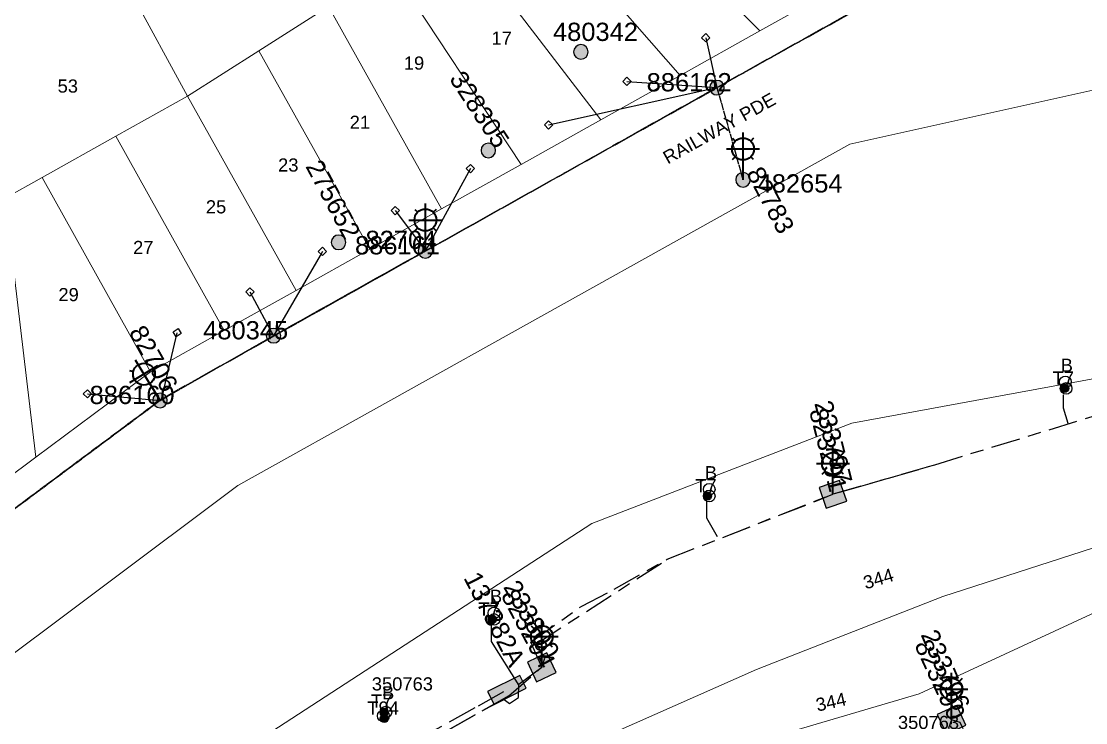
# Model space of a CAD drawing. Header units: metres. Extents: x 259786 to 261372, y 6264838 to 6265913.
# Drawn here: x 260471.9 to 260617.9, y 6265515.8 to 6265611.9 of the extents above; entities that cross this region are included whole.
import ezdxf
from ezdxf.enums import TextEntityAlignment as Align

# ---------------------------------------------------------------- set-up
doc = ezdxf.new("R2010")
doc.units = ezdxf.units.M
doc.linetypes.add('Cable Exist OH', pattern=[1, 1, 0])
doc.linetypes.add('Cable Exist UG', pattern=[8.2, 4, -1.2, 1.8, -1.2])
doc.layers.get('0').update_dxf_attribs({"color": 6})
doc.layers.add('Cadastre Land Parcels_SP_EXT', color=9, linetype='Continuous', lineweight=5)
doc.layers.add('Cadastre Roads_SP_EXT', color=9, linetype='Continuous', lineweight=5)
for name, color, linetype in [('Duct_SP_EXT', 7, 'Continuous'), ('Equip_SP_SL_EXT', 7, 'Continuous'), ('Mains_HV_EXT', 7, 'Continuous'), ('Mains_LV_EXT', 7, 'Continuous'), ('Mains_SL_EXT', 7, 'Continuous'), ('Services_SP_EXT', 7, 'Continuous'), ('SupportsOH_SP_TR_HV_LV_SL_EXT', 7, 'Continuous'), ('SupportsUG_SP_LV_EXT', 7, 'Continuous'), ('SupportsUG_SP_LV_SL_EXT', 7, 'Continuous'), ('Trench_SP_EXT', 7, 'Continuous')]:
    doc.layers.add(name, color=color, linetype=linetype)
doc.styles.add('COLUMN_LABEL', font='arial.ttf')
doc.styles.add('iecARIAL', font='arial.ttf', dxfattribs={"height": 2})
doc.styles.add('POLE_LABEL', font='arial.ttf')
doc.styles.get("Standard").update_dxf_attribs({"font": 'arial.ttf'})

# ---------------------------------------------------------------- blocks, each defined once
blk = doc.blocks.new('COLUMN_EXT')
blk.add_hatch(color=256).paths.add_polyline_path([(-1.49, 1.48), (-1.49, -1.49), (1.48, -1.49), (1.48, 1.48)])
blk.add_lwpolyline([(-1.49, -1.49), (1.48, -1.49), (1.48, 1.48), (-1.49, 1.48)], close=True)
for tag, height, style, flags, p in [('ASSET_NUM', 2.5, 'COLUMN_LABEL', 8, (2, 2)), ('STRUCTURE_PLANT_NUMBER', 0.2, 'POLE_LABEL', 9, (1.81, 0.03)), ('STREET_CODE', 0.2, 'COLUMN_LABEL', 9, (1.81, -0.2))]:
    blk.add_attdef(tag, text='', height=height, dxfattribs=dict(style=style, flags=flags)).set_placement(p, align=Align.MIDDLE_LEFT)
at = {"flags": 9}
for tag, p in [('COLUMN_TYPE', (1.81, -0.4)), ('OWNED_BY', (1.81, -0.6)), ('STATE', (1.81, -0.8)), ('USAGE', (1.81, -1)), ('LEGEND', (1.81, -1.2)), ('LOCATION', (1.81, -1.4)), ('STREETNAME', (1.81, -1.6)), ('SUBURB', (1.81, -1.8)), ('NOTES', (1.81, -2))]:
    blk.add_attdef(tag, text='', height=0.2, dxfattribs=at).set_placement(p, align=Align.MIDDLE_LEFT)
at = {"flags": 1}
blk.add_attdef('Z', (1.81, -2.35), '', height=0.2, dxfattribs=at)
blk = doc.blocks.new('PILLAR_EXT')
blk.add_hatch(color=256).paths.add_polyline_path([(-2.475, 0.99), (-2.475, -0.99), (2.475, -0.99), (2.475, 0.99)])
blk.add_lwpolyline([(-2.475, -0.99), (2.475, -0.99), (2.475, 0.99), (-2.475, 0.99)], close=True)
at = {"style": 'iecARIAL', "flags": 8}
blk.add_attdef('ASSET_NUM', (1.5, 3.5), '', height=2.5, dxfattribs=at)
for tag, p, flags in [('OWNED_BY', (0, -0.2), 9), ('STATE', (0, -0.4), 9), ('SUPPORT_TYPE', (0, -0.6), 9), ('USAGE', (0, -0.8), 9), ('LEGEND', (0, -1), 9), ('LOCATION', (0, -1.2), 9), ('NOTES', (0, -1.4), 9), ('PARENT', (0, -1.6), 9), ('STREETNAME', (0, -1.8), 9), ('SUBURB', (0, -2), 1)]:
    blk.add_attdef(tag, p, '', height=0.2, dxfattribs=dict(flags=flags))
blk = doc.blocks.new('DUCT_EXT')
blk.add_circle((0, 0.8), 0.8)
at = {"flags": 1}
blk.add_attdef('Z', (0, 0), '', height=0.2, dxfattribs=at)
at = {"flags": 9}
for tag, p in [('DUCT_CODE', (0, 0)), ('XSECT_TYPE', (0, -0.2)), ('STATE', (0, -0.6)), ('FB_REFERENCE', (0, -0.4)), ('NOTES', (0, -0.8))]:
    blk.add_attdef(tag, text='', height=0.2, dxfattribs=at).set_placement(p, align=Align.MIDDLE_LEFT)
blk = doc.blocks.new('SL_LANTERN_EXT')
at = {"lineweight": 40}
for p, q in [((0, 1.97), (0, 6.47)), ((-1.46, 5.68), (-1.06, 5.28)), ((1.46, 5.68), (1.06, 5.28)), ((-2.25, 4.22), (2.25, 4.22)), ((-1.46, 2.76), (-1.06, 3.16)), ((1.46, 2.76), (1.06, 3.16)), ((0, 0), (0, 2.72))]:
    blk.add_line(p, q, dxfattribs=at)
blk.add_circle((0, 4.22), 1.5, dxfattribs=at)
at = {"style": 'iecARIAL', "flags": 8}
blk.add_attdef('ASSET_NUM', (1.5, 1.5), '', height=2.5, dxfattribs=at)
for tag, p, height, flags in [('OPERATING_VOLTAGE', (0.98, -1.65), 0.2, 9), ('CONSTRUCTED_VOLTAGE', (0.98, -0.65), 0.2, 9), ('CONTROL_TYPE', (0.98, -0.85), 0.2, 9), ('LANTERN_PURPOSE', (0.98, -1.05), 0.2, 9), ('LANTERN_TYPE', (0.98, -1.25), 0.2, 9), ('NO_PHASES', (0.98, -1.45), 0.2, 9), ('LNUMBER', (2.18, -3.25), 2.5, 8), ('ORIENTATION', (0.98, -1.85), 0.2, 9), ('OWNED_BY', (0.98, -2.05), 0.2, 9), ('STATE', (0.98, -2.25), 0.2, 9), ('USAGE', (0.98, -2.45), 0.2, 9), ('CEXIST', (0.98, -2.65), 0.2, 9), ('CNEW', (0.98, -2.85), 0.2, 9), ('CNUMBER', (0.98, -3.05), 0.2, 9), ('CREMOVE', (0.98, -3.25), 0.2, 9), ('CREPLACE', (0.98, -3.45), 0.2, 9), ('LKINGHEIGHT', (0.98, -3.65), 0.2, 9), ('LBRACKET', (0.98, -3.85), 0.2, 9), ('LBRACKETVOCAB', (0.98, -4.05), 0.2, 9), ('LCATEGORY', (0.98, -4.25), 0.2, 9), ('LCHARGE1', (0.98, -4.45), 0.2, 9), ('LCHARGE1PERCENT', (0.98, -4.65), 0.2, 9), ('LCHARGE2', (0.98, -4.85), 0.2, 9), ('LCHARGE2PERCENT', (0.98, -5.05), 0.2, 9), ('LCHARGE3', (0.98, -5.25), 0.2, 9), ('LCHARGE3PERCENT', (0.98, -5.45), 0.2, 9), ('LEXIST', (0.98, -5.65), 0.2, 9), ('LLAMP', (0.98, -5.85), 0.2, 9), ('LLAMPVOCAB', (0.98, -6.05), 0.2, 9), ('LMAST', (0.98, -6.25), 0.2, 9), ('LMASTVOCAB', (0.98, -6.45), 0.2, 9), ('LNEW', (0.98, -6.65), 0.2, 9), ('LANTNUMBER', (0.98, -6.85), 0.2, 9), ('LOUTREACH', (0.98, -7.25), 0.2, 9), ('LOUTREACHVOCAB', (0.98, -7.45), 0.2, 9), ('LRATECODE', (0.98, -7.65), 0.2, 9), ('LREMOVE', (0.98, -7.85), 0.2, 9), ('LREPLACE', (0.98, -8.05), 0.2, 9), ('LTYPE', (0.98, -8.25), 0.2, 9), ('LTYPEVOCAB', (0.98, -8.45), 0.2, 9), ('LEGEND', (0.98, -8.65), 0.2, 9), ('LOCATION', (0.98, -8.85), 0.2, 9), ('STREETNAME', (0.98, -9.25), 0.2, 9), ('SUBURB', (0.98, -9.45), 0.2, 1), ('NOTES', (0.98, -9.05), 0.2, 9)]:
    blk.add_attdef(tag, p, '', height=height, dxfattribs=dict(flags=flags))
blk = doc.blocks.new('CCP_EXT')
at = {"flags": 9}
for tag, p in [('LEGEND', (0, -1.4)), ('STATE', (0, -1.8)), ('LIFE_SUPPORT', (0, -1.6)), ('NOTES', (0, -2))]:
    blk.add_attdef(tag, text='', height=0.2, dxfattribs=at).set_placement(p, align=Align.MIDDLE_LEFT)
blk.add_wipeout([(0, 0.57), (0.57, 0), (0, -0.57), (-0.57, 0)])
blk.add_lwpolyline([(-0.57, 0), (0, 0.57), (0.57, 0), (0, -0.57), (-0.57, 0)])
at = {"flags": 1}
blk.add_attdef('Z', (0, 0), '', height=0.2, dxfattribs=at)
at = {"flags": 9}
for tag, p in [('CCP_TYPE', (0, 0)), ('CONSTRUCTED_VOLTAGE', (0, -0.2)), ('OPERATING_VOLTAGE', (0, -0.6)), ('ORIENTATION', (0, -0.8)), ('OWNED_BY', (0, -1)), ('NO_PHASES', (0, -0.4)), ('USAGE', (0, -1.2))]:
    blk.add_attdef(tag, text='', height=0.2, dxfattribs=at).set_placement(p, align=Align.MIDDLE_LEFT)
blk = doc.blocks.new('POLE_EXT')
blk.add_hatch(color=256).paths.add_polyline_path([(-1, 0, 1), (1, 0, 1)])
blk.add_lwpolyline([(-1, 0, 1), (1, 0, 1)], format="xyb", close=True)
for tag, height, flags, p in [('pNumber', 2.5, 8, (-17.84, 2.07)), ('OWNED_BY', 0.2, 9, (1.35, -0.4)), ('SPECIAL_USE', 0.2, 9, (1.35, -0.8)), ('STATE', 0.2, 9, (1.35, -1)), ('cLV', 0.2, 9, (1.35, -1.4)), ('PARENT', 0.2, 9, (1.35, -0.6)), ('USAGE', 0.2, 9, (1.35, -1.2)), ('hDepth', 0.2, 9, (1.35, -1.6)), ('hDia', 0.2, 9, (1.35, -1.8)), ('cHV', 0.2, 9, (1.35, -2)), ('LBRACKET', 0.2, 9, (1.35, -2.2)), ('LExisting', 0.2, 9, (1.35, -2.4)), ('LANTNUMBER', 0.2, 9, (1.35, -2.6)), ('LOther', 0.2, 9, (1.35, -2.8)), ('LRemove', 0.2, 9, (1.35, -3)), ('cLinedev', 0.2, 9, (1.35, -3.4)), ('pExisting', 0.2, 9, (1.35, -3.8)), ('pFooting', 0.2, 9, (1.35, -4.4)), ('LEGEND', 0.2, 9, (1.35, -3.2)), ('LOCATION', 0.2, 9, (1.35, -3.6)), ('PFNUMBER', 0.2, 9, (1.35, -4)), ('NEWPFNUMBER', 0.2, 9, (1.35, -4.2)), ('pNew', 0.2, 9, (1.35, -4.6)), ('pRelocate', 0.2, 9, (1.35, -5)), ('pRemove', 0.2, 9, (1.35, -5.2)), ('pReplace', 0.2, 9, (1.35, -5.4)), ('pStay', 0.2, 9, (1.35, -5.6)), ('pType', 0.2, 9, (1.35, -5.8)), ('cspan', 0.2, 9, (1.35, -6)), ('STREETNAME', 0.2, 9, (1.35, -6.2)), ('SUBURB', 0.2, 9, (1.35, -6.4)), ('OPERATED_BY', 0.2, 9, (1.36, -7.01)), ('NOTES', 0.2, 9, (1.35, -6.6)), ('MAINTAINED_BY', 0.2, 9, (1.36, -6.81))]:
    blk.add_attdef(tag, text='', height=height, dxfattribs=dict(flags=flags)).set_placement(p, align=Align.MIDDLE_LEFT)
at = {"style": 'POLE_LABEL'}
for tag, height, flags, p in [('ASSET_NUM', 2.5, 8, (2, 2)), ('STRUCTURE_PLANT_NUMBER', 0.2, 9, (1.35, 0.03)), ('STREET_CODE', 0.2, 9, (1.35, -0.2))]:
    blk.add_attdef(tag, text='', height=height, dxfattribs=dict(at, flags=flags)).set_placement(p, align=Align.MIDDLE_LEFT)
at = {"flags": 1}
blk.add_attdef('Z', (1.35, -7.33), '', height=0.2, dxfattribs=at)
blk = doc.blocks.new('CABLE_LARGE_EXT')
h = blk.add_hatch(color=256)
edge = h.paths.add_edge_path()
edge.add_arc((0, 0.55), 0.55, 0, 360)
blk.add_circle((0, 0.55), 0.55)
at = {"flags": 1}
blk.add_attdef('Z', (0, 0), '', height=0.2, dxfattribs=at)
at = {"flags": 9}
for tag, p in [('COND_CODE', (0, 0)), ('STATE', (0, -0.4)), ('XSECT_SIZE', (0, -0.6)), ('FB_REFERENCE', (0, -0.2)), ('NOTES', (0, -0.8))]:
    blk.add_attdef(tag, text='', height=0.2, dxfattribs=at).set_placement(p, align=Align.MIDDLE_LEFT)

msp = doc.modelspace()

# ---------------------------------------------------------------- linework, layer by layer
at = {"layer": 'Cadastre Land Parcels_SP_EXT', "linetype": 'Continuous'}
for points in [[(260573.21, 6265610.57), (260588.93, 6265619.38), (260561.01, 6265652.72), (260545.66, 6265638.23), (260548.25, 6265635.64), (260573.21, 6265610.57)], [(260494.74, 6265601.63), (260504.53, 6265607.85), (260514.07, 6265613.91), (260515.23, 6265614.65), (260495.08, 6265640.29), (260479.26, 6265629.98), (260494.74, 6265601.63)], [(260562.3, 6265604.47), (260573.21, 6265610.57), (260548.25, 6265635.64), (260539.7, 6265630.21), (260562.3, 6265604.47)], [(260494.74, 6265601.63), (260479.26, 6265629.98), (260470.37, 6265624.18), (260464.69, 6265584.83), (260469.73, 6265587.64), (260474.78, 6265590.47), (260484.89, 6265596.13), (260494.74, 6265601.63)], [(260562.3, 6265604.47), (260539.7, 6265630.21), (260531.16, 6265624.78), (260551.39, 6265598.38), (260562.3, 6265604.47)], [(260551.39, 6265598.38), (260531.16, 6265624.78), (260522.61, 6265619.34), (260540.48, 6265592.28), (260551.39, 6265598.38)], [(260529.57, 6265586.18), (260540.48, 6265592.28), (260522.61, 6265619.34), (260515.23, 6265614.65), (260514.07, 6265613.91), (260529.57, 6265586.18)], [(260529.57, 6265586.18), (260514.07, 6265613.91), (260504.53, 6265607.85), (260519.72, 6265580.68), (260529.57, 6265586.18)], [(260519.72, 6265580.68), (260504.53, 6265607.85), (260494.74, 6265601.63), (260509.61, 6265575.02), (260519.72, 6265580.68)], [(260509.61, 6265575.02), (260494.74, 6265601.63), (260484.89, 6265596.13), (260499.77, 6265569.52), (260509.61, 6265575.02)], [(260499.77, 6265569.52), (260484.89, 6265596.13), (260474.78, 6265590.47), (260489.66, 6265563.87), (260499.77, 6265569.52)], [(260489.66, 6265563.87), (260474.78, 6265590.47), (260469.73, 6265587.64), (260473.94, 6265552.17), (260489.66, 6265563.87)], [(260473.94, 6265552.17), (260469.73, 6265587.64), (260464.69, 6265584.83), (260458.68, 6265543.49), (260460.69, 6265542.31), (260473.94, 6265552.17)], [(260595.06, 6265519.71), (260634.65, 6265538.03), (260666, 6265552.54), (260678.52, 6265557.49), (260691.65, 6265562.15), (260704.58, 6265565.21), (260717.91, 6265567.99), (260731.59, 6265570.18), (260732.04, 6265570.4), (260729.44, 6265570.25), (260705.49, 6265566.99), (260682.9, 6265560.64), (260661.43, 6265553.42), (260598.29, 6265533.08), (260572.77, 6265523.08), (260547.67, 6265511.98), (260523.09, 6265500.2), (260516.41, 6265496.57), (260595.06, 6265519.71)]]:
    msp.add_lwpolyline(points, close=True, dxfattribs=at)
for points in [[(260728.58, 6265625.76), (260666.01, 6265611.21), (260658.79, 6265611.3), (260585.55, 6265595.04), (260501.64, 6265548.29), (260464.56, 6265520.56), (260441.42, 6265503.27), (260388.53, 6265463.84), (260364.38, 6265445.83), (260354.77, 6265442.21), (260342.12, 6265438.34), (260329.23, 6265435.28), (260329.14, 6265435.26), (260202.62, 6265419.86), (259994.13, 6265394.46)], [(260078.49, 6265379.06), (260203.24, 6265397.05), (260208.67, 6265397.83), (260222.55, 6265399.84), (260237.85, 6265402.02), (260241.65, 6265402.54), (260280.56, 6265407.9), (260318.93, 6265413.22), (260333.24, 6265415.67), (260347.36, 6265419.03), (260361.23, 6265423.27), (260374.82, 6265428.39), (260388.05, 6265434.37), (260414.85, 6265447.36), (260485.32, 6265499.77), (260496.37, 6265486.65), (260516.41, 6265496.57), (260502.62, 6265512.21), (260550.16, 6265543.08), (260585.81, 6265556.8), (260632.08, 6265565.31)], [(260632.08, 6265565.31), (260585.81, 6265556.8), (260550.16, 6265543.08), (260502.62, 6265512.21), (260516.41, 6265496.57), (260523.09, 6265500.2), (260523.09, 6265500.2), (260547.67, 6265511.98), (260572.77, 6265523.08), (260598.29, 6265533.08), (260661.43, 6265553.42)]]:
    msp.add_lwpolyline(points, dxfattribs=at)
at = {"layer": 'Cadastre Roads_SP_EXT', "linetype": 'Continuous'}
msp.add_lwpolyline([(260669.3, 6265510.47), (260653.88, 6265522.74), (260634.65, 6265538.03), (260595.06, 6265519.71), (260516.41, 6265496.57), (260528.88, 6265482.88), (260539.44, 6265471.3), (260540.37, 6265471.75), (260541.32, 6265472.15), (260542.3, 6265472.48), (260548.7, 6265474.39), (260557.46, 6265477.02), (260567.4, 6265479.99), (260577.62, 6265483.04), (260587.55, 6265486.01), (260597.77, 6265489.07), (260607.7, 6265492.04), (260617.92, 6265495.1), (260638.07, 6265501.13), (260669.3, 6265510.47)], close=True, dxfattribs=at)
at = {"layer": 'Duct_SP_EXT'}
for points in [[(260614.82, 6265560.71), (260614.82, 6265558.9), (260615.42, 6265556.83)], [(260565.88, 6265546.03), (260565.88, 6265543.84), (260567.36, 6265541.27)], [(260536.36, 6265529.11), (260536.36, 6265526.92), (260540.14, 6265520.86)]]:
    msp.add_lwpolyline(points, dxfattribs=at)
at = {"layer": 'Mains_LV_EXT', "linetype": 'Cable Exist OH'}
msp.add_lwpolyline([(260567.33, 6265602.8), (260608.77, 6265625.96)], dxfattribs=at)
at = {"layer": 'Mains_LV_EXT', "linetype": 'Cable Exist UG'}
msp.add_lwpolyline([(260483.92, 6265490.46), (260488.12, 6265492.74), (260488.12, 6265492.74), (260509.12, 6265504), (260534.62, 6265518.09), (260538.53, 6265520.26)], dxfattribs=at)
at = {"layer": 'Mains_SL_EXT', "linetype": 'Cable Exist OH'}
for points in [[(260567.33, 6265602.8), (260608.77, 6265625.96), (260638.68, 6265627.93), (260672.79, 6265628.17)], [(260567.33, 6265602.8), (260570.9, 6265590.18)]]:
    msp.add_lwpolyline(points, dxfattribs=at)
at = {"layer": 'Mains_SL_EXT', "linetype": 'Cable Exist UG'}
for points in [[(260583.28, 6265547.12), (260584.8, 6265547.55), (260597.19, 6265551.12), (260640.67, 6265564.44)], [(260543.31, 6265523.37), (260543.71, 6265524.61), (260542.57, 6265526.58), (260560.5, 6265538.17), (260580.9, 6265546.15), (260583.21, 6265547.1)], [(260649.52, 6265539.81), (260658.31, 6265515.06), (260607.68, 6265499.91), (260600.69, 6265515.78), (260599.5, 6265516.15)], [(260511, 6265503.73), (260512.77, 6265504.74), (260512.77, 6265504.74), (260530.59, 6265514.82), (260530.59, 6265514.82), (260536.22, 6265518.01), (260538.15, 6265518.96), (260538.88, 6265518.42), (260540.12, 6265519.23), (260540.15, 6265521.07), (260543.31, 6265523.37)], [(260599.5, 6265516.15), (260599.07, 6265515.02), (260605.76, 6265499.34), (260580.61, 6265491.77), (260554.72, 6265484.02), (260552.67, 6265489.77), (260551.39, 6265490.21)]]:
    msp.add_lwpolyline(points, dxfattribs=at)
at = {"layer": 'Trench_SP_EXT', "linetype": 'Cable Exist UG'}
for points in [[(260583.28, 6265547.12), (260597.19, 6265551.12), (260640.65, 6265564.44)], [(260543.31, 6265523.37), (260541.8, 6265526.82), (260548.78, 6265531.76), (260553.24, 6265534.05), (260560.5, 6265538.17), (260583.26, 6265547.12), (260583.28, 6265547.12)], [(260538.76, 6265519.45), (260538.77, 6265519.46), (260543.31, 6265523.37)], [(260509.34, 6265502.8), (260536.82, 6265518.35), (260538.76, 6265519.45)], [(260599.48, 6265515.57), (260599.5, 6265516.15)]]:
    msp.add_lwpolyline(points, dxfattribs=at)

# ---------------------------------------------------------------- block references
at = {"layer": 'Duct_SP_EXT'}
for name, p, rotation in [('DUCT_EXT', (260614.3, 6265562.47), 270.032317752234), ('DUCT_EXT', (260614.41, 6265561.58), 269.8653190679388), ('CABLE_LARGE_EXT', (260614.46, 6265561.59), 270.0744268379466), ('DUCT_EXT', (260565.47, 6265547.75), 269.999999983325), ('DUCT_EXT', (260565.47, 6265546.84), 269.8653190679388), ('CABLE_LARGE_EXT', (260565.5, 6265546.84), 270.0744268379466), ('DUCT_EXT', (260535.96, 6265530.81), 269.9999999999998), ('DUCT_EXT', (260535.96, 6265529.92), 269.8653190679388), ('CABLE_LARGE_EXT', (260536.01, 6265529.94), 270.0744268379466), ('DUCT_EXT', (260521.13, 6265517.23), 269.8653190679388), ('CABLE_LARGE_EXT', (260521.13, 6265517.23), 270.0744268379466), ('CABLE_LARGE_EXT', (260521.16, 6265516.34), 270.0744268379466)]:
    msp.add_blockref(name, p, dxfattribs=dict(at, rotation=rotation))
msp.add_blockref('DUCT_EXT', (260521.58, 6265515.9), dxfattribs=at)
at = {"layer": 'Equip_SP_SL_EXT'}
ref = msp.add_blockref('SL_LANTERN_EXT', (260570.9, 6265590.18), dxfattribs=at)
ref.add_attrib('ASSET_NUM', '82783', dxfattribs={"layer": '0', "height": 2.5, "rotation": 297.9882, "style": 'iecARIAL'}).set_placement((260572.4, 6265591.68), align=Align.MIDDLE_LEFT)
ref = msp.add_blockref('SL_LANTERN_EXT', (260527.35, 6265580.44), dxfattribs=at)
ref.add_attrib('ASSET_NUM', '82704', dxfattribs={"layer": '0', "height": 2.5, "rotation": 0.0034, "style": 'iecARIAL'}).set_placement((260528.85, 6265581.94), align=Align.MIDDLE_RIGHT)
ref = msp.add_blockref('SL_LANTERN_EXT', (260490.96, 6265559.94), dxfattribs=dict(at, rotation=31.37962519977047))
ref.add_attrib('ASSET_NUM', '82706', dxfattribs={"layer": '0', "height": 2.5, "rotation": 299.2322, "style": 'iecARIAL'}).set_placement((260492.46, 6265561.44), align=Align.MIDDLE_RIGHT)
ref = msp.add_blockref('SL_LANTERN_EXT', (260583.23, 6265547.07), dxfattribs=at)
ref.add_attrib('ASSET_NUM', '233797', dxfattribs={"layer": '0', "height": 2.5, "rotation": 284.1646, "style": 'iecARIAL'}).set_placement((260584.73, 6265548.57), align=Align.MIDDLE_RIGHT)
ref = msp.add_blockref('SL_LANTERN_EXT', (260543.31, 6265523.37), dxfattribs=at)
ref.add_attrib('ASSET_NUM', '233800', dxfattribs={"layer": '0', "height": 2.5, "rotation": 299.6071, "style": 'iecARIAL'}).set_placement((260544.81, 6265524.87), align=Align.MIDDLE_RIGHT)
ref = msp.add_blockref('SL_LANTERN_EXT', (260599.5, 6265516.15), dxfattribs=at)
ref.add_attrib('ASSET_NUM', '233796', dxfattribs={"layer": '0', "height": 2.5, "rotation": 293.4005, "style": 'iecARIAL'}).set_placement((260601, 6265517.65), align=Align.MIDDLE_RIGHT)
at = {"layer": 'SupportsOH_SP_TR_HV_LV_SL_EXT'}
ref = msp.add_blockref('POLE_EXT', (260548.67, 6265607.7), dxfattribs=at)
ref.add_attrib('ASSET_NUM', '480342', dxfattribs={"layer": '0', "height": 2.5, "style": 'POLE_LABEL'}).set_placement((260550.67, 6265608.45), align=Align.BOTTOM_CENTER)
ref = msp.add_blockref('POLE_EXT', (260535.98, 6265594.2), dxfattribs=at)
ref.add_attrib('ASSET_NUM', '328305', dxfattribs={"layer": '0', "height": 2.5, "rotation": 303.2471, "style": 'POLE_LABEL'}).set_placement((260537.98, 6265594.95), align=Align.MIDDLE_RIGHT)
ref = msp.add_blockref('POLE_EXT', (260567.33, 6265602.8), dxfattribs=at)
ref.add_attrib('ASSET_NUM', '886162', dxfattribs={"layer": '0', "height": 2.5, "rotation": 0.0679, "style": 'POLE_LABEL'}).set_placement((260569.34, 6265603.55), align=Align.MIDDLE_RIGHT)
ref = msp.add_blockref('POLE_EXT', (260570.9, 6265590.18), dxfattribs=at)
ref.add_attrib('ASSET_NUM', '482654', dxfattribs={"layer": '0', "height": 2.5, "style": 'POLE_LABEL'}).set_placement((260572.9, 6265590.93), align=Align.TOP_LEFT)
ref = msp.add_blockref('POLE_EXT', (260527.35, 6265580.44), dxfattribs=at)
ref.add_attrib('ASSET_NUM', '886161', dxfattribs={"layer": '0', "height": 2.5, "rotation": 359.953, "style": 'POLE_LABEL'}).set_placement((260529.35, 6265581.19), align=Align.MIDDLE_RIGHT)
ref = msp.add_blockref('POLE_EXT', (260506.53, 6265568.81), dxfattribs=at)
ref.add_attrib('ASSET_NUM', '480345', dxfattribs={"layer": '0', "height": 2.5, "rotation": 0.0432, "style": 'POLE_LABEL'}).set_placement((260508.53, 6265569.56), align=Align.MIDDLE_RIGHT)
at = {"layer": 'SupportsUG_SP_LV_EXT'}
ref = msp.add_blockref('PILLAR_EXT', (260538.53, 6265520.26), dxfattribs=dict(at, rotation=26.5650510726743))
ref.add_attrib('ASSET_NUM', '137382A', dxfattribs={"layer": '0', "height": 2.5, "rotation": 297.1617, "style": 'iecARIAL'}).set_placement((260540.03, 6265523.76), align=Align.MIDDLE_RIGHT)
at = {"layer": 'SupportsUG_SP_LV_SL_EXT'}
ref = msp.add_blockref('COLUMN_EXT', (260583.23, 6265547.07), dxfattribs=dict(at, rotation=19.05842419595318))
ref.add_attrib('ASSET_NUM', '823291', dxfattribs={"layer": '0', "height": 2.5, "rotation": 284.1646, "style": 'COLUMN_LABEL'}).set_placement((260585.23, 6265547.82), align=Align.TOP_RIGHT)
ref = msp.add_blockref('COLUMN_EXT', (260543.31, 6265523.37), dxfattribs=dict(at, rotation=25.40281284254769))
ref.add_attrib('ASSET_NUM', '823294', dxfattribs={"layer": '0', "height": 2.5, "rotation": 297.9566, "style": 'COLUMN_LABEL'}).set_placement((260545.31, 6265524.12), align=Align.TOP_RIGHT)
ref = msp.add_blockref('COLUMN_EXT', (260599.5, 6265516.15), dxfattribs=dict(at, rotation=205.0168934237012))
ref.add_attrib('ASSET_NUM', '823290', dxfattribs={"layer": '0', "height": 2.5, "rotation": 294.7494, "style": 'COLUMN_LABEL'}).set_placement((260601.5, 6265516.9), align=Align.TOP_RIGHT)

# ---------------------------------------------------------------- texts
at = {"layer": 'Cadastre Land Parcels_SP_EXT'}
for s, p in [('17', (260536.41, 6265608.69)), ('19', (260524.39, 6265605.27)), ('53', (260476.92, 6265602.12)), ('21', (260516.97, 6265597.16)), ('23', (260507.15, 6265591.3)), ('25', (260497.25, 6265585.57)), ('27', (260487.27, 6265580)), ('29', (260477.03, 6265573.54))]:
    msp.add_text(s, height=1.8, dxfattribs=at).set_placement(p)
for rotation, p in [(17.0521, (260587.72, 6265534.03)), (12.5856, (260581.11, 6265517.28))]:
    msp.add_text('344', height=1.8, rotation=rotation, dxfattribs=at).set_placement(p)
at = {"layer": 'Cadastre Roads_SP_EXT'}
msp.add_text('RAILWAY PDE', height=1.8, rotation=29.1656, dxfattribs=at).set_placement((260560.58, 6265592.26))
at = {"layer": 'Duct_SP_EXT'}
for s, p in [('B', (260614.46, 6265563.86)), ('T7', (260613.36, 6265562.11)), ('B', (260565.66, 6265549.13)), ('T7', (260564.35, 6265547.36)), ('B', (260536.19, 6265532.2)), ('T7', (260534.62, 6265530.45)), ('350763', (260520, 6265520.19)), ('B', (260521.4, 6265518.97)), ('T94', (260519.39, 6265516.88)), ('T7', (260519.89, 6265517.85)), ('350763', (260592.14, 6265514.91))]:
    msp.add_text(s, height=1.8, dxfattribs=at).set_placement(p)

# ---------------------------------------------------------------- next in the draw order: block references
at = {"layer": 'Services_SP_EXT'}
for p in [(260565.79, 6265609.65), (260554.99, 6265603.66), (260544.24, 6265597.69), (260533.52, 6265591.71), (260523.21, 6265585.95), (260513.23, 6265580.36), (260503.28, 6265574.81), (260481, 6265560.84)]:
    msp.add_blockref('CCP_EXT', p, dxfattribs=at)
at = {"layer": 'Services_SP_EXT', "rotation": 256.966486360413}
msp.add_blockref('CCP_EXT', (260493.3, 6265569.22), dxfattribs=at)

# ---------------------------------------------------------------- next in the draw order: linework, layer by layer
at = {"layer": 'Cadastre Roads_SP_EXT', "linetype": 'Continuous'}
msp.add_lwpolyline([(260588.93, 6265619.38), (260573.21, 6265610.57), (260562.3, 6265604.47), (260551.39, 6265598.38), (260540.48, 6265592.28), (260529.57, 6265586.18), (260519.72, 6265580.68), (260509.61, 6265575.02), (260499.77, 6265569.52), (260489.66, 6265563.87), (260473.94, 6265552.17), (260460.69, 6265542.31), (260462.54, 6265531.93), (260464.56, 6265520.56), (260501.64, 6265548.29), (260585.55, 6265595.04), (260658.79, 6265611.3), (260666.01, 6265611.21), (260666.22, 6265626.69)], dxfattribs=at)
at = {"layer": 'Mains_HV_EXT', "linetype": 'Cable Exist OH'}
msp.add_lwpolyline([(260608.77, 6265625.96), (260567.33, 6265602.8), (260491.21, 6265560.13), (260467.07, 6265542.16), (260439.29, 6265522.09)], dxfattribs=at)
at = {"layer": 'Mains_LV_EXT', "linetype": 'Cable Exist OH'}
for points in [[(260527.35, 6265580.44), (260567.33, 6265602.8)], [(260506.53, 6265568.81), (260527.35, 6265580.44)], [(260490.96, 6265559.94), (260506.53, 6265568.81)], [(260467.07, 6265542.16), (260490.96, 6265559.94)]]:
    msp.add_lwpolyline(points, dxfattribs=at)
at = {"layer": 'Mains_SL_EXT', "linetype": 'Cable Exist OH'}
for points in [[(260527.35, 6265580.44), (260567.33, 6265602.8)], [(260490.96, 6265559.94), (260506.53, 6265568.81), (260527.35, 6265580.44)], [(260467.07, 6265542.16), (260490.96, 6265559.94)]]:
    msp.add_lwpolyline(points, dxfattribs=at)
at = {"layer": 'Services_SP_EXT'}
for points in [[(260565.79, 6265609.65), (260567.33, 6265602.8)], [(260554.99, 6265603.66), (260567.33, 6265602.8)], [(260544.24, 6265597.69), (260567.33, 6265602.8)], [(260533.52, 6265591.71), (260527.35, 6265580.44)], [(260523.21, 6265585.95), (260527.35, 6265580.44)], [(260513.23, 6265580.36), (260506.53, 6265568.81)], [(260503.28, 6265574.81), (260506.53, 6265568.81)], [(260491.18, 6265560.07), (260493.3, 6265569.22)], [(260481, 6265560.84), (260490.96, 6265559.94)]]:
    msp.add_lwpolyline(points, dxfattribs=at)

# ---------------------------------------------------------------- next in the draw order: block references
at = {"layer": 'SupportsOH_SP_TR_HV_LV_SL_EXT'}
ref = msp.add_blockref('POLE_EXT', (260515.45, 6265581.6), dxfattribs=at)
ref.add_attrib('ASSET_NUM', '275652', dxfattribs={"layer": '0', "height": 2.5, "rotation": 298.1365, "style": 'POLE_LABEL'}).set_placement((260517.45, 6265582.35), align=Align.MIDDLE_RIGHT)
ref = msp.add_blockref('POLE_EXT', (260490.96, 6265559.94), dxfattribs=at)
ref.add_attrib('ASSET_NUM', '886160', dxfattribs={"layer": '0', "height": 2.5, "rotation": 0.0153, "style": 'POLE_LABEL'}).set_placement((260492.96, 6265560.69), align=Align.MIDDLE_RIGHT)

doc.saveas('drawing.dxf')
